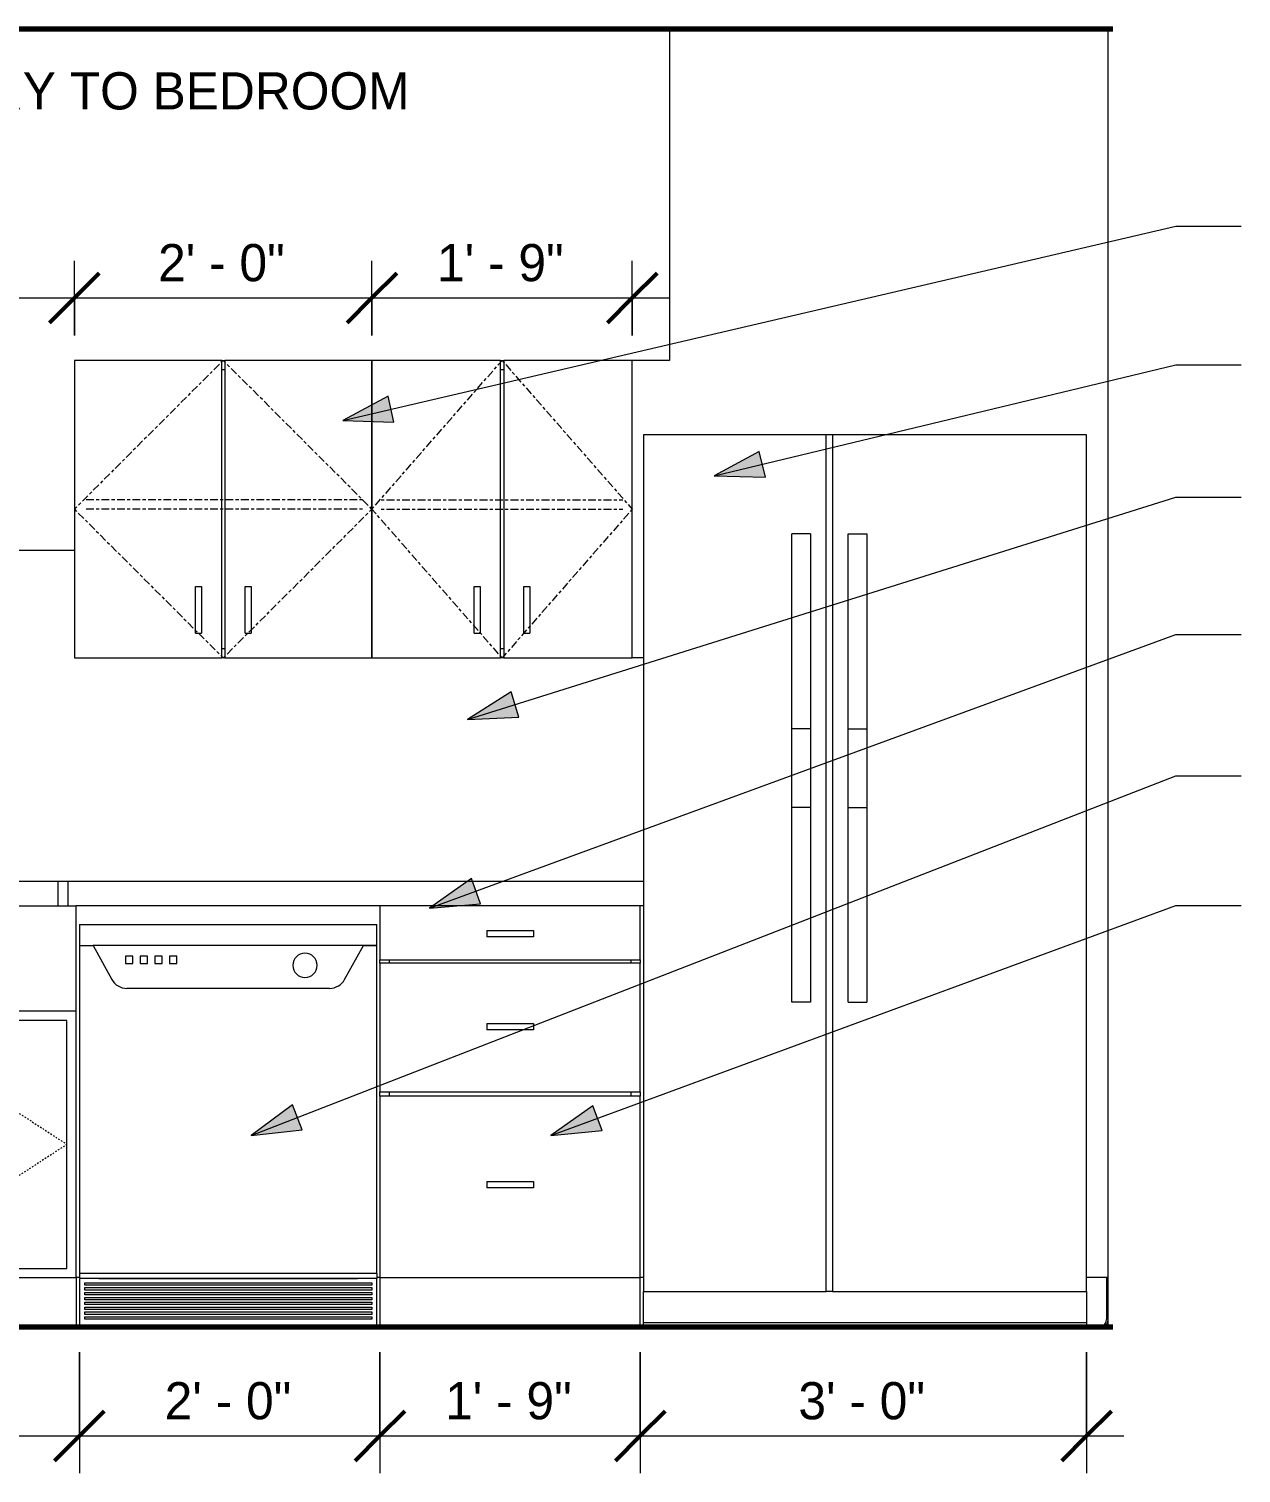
# Model space of a CAD drawing. Header units: inches. Extents: x -2718 to -922, y 119 to 10852.
# Drawn here: x -1602.4 to -1504.6, y 124.2 to 240.7 of the extents above; entities that cross this region are included whole.
import ezdxf

# ---------------------------------------------------------------- set-up
doc = ezdxf.new("R2010")
doc.units = ezdxf.units.IN
doc.header["$MEASUREMENT"] = 0
doc.linetypes.add('Center', pattern=[1.25, 0.25, -0.1875, 0.625, -0.1875])
doc.linetypes.add('Dash', pattern=[0.25, 0.125, -0.125])
for name, color, linetype, lineweight in [('0-4', 130, 'Continuous', 5), ('A-ANNO-DIMS', 211, 'Continuous', 9), ('A-ANNO-DIMS-32', 211, 'Continuous', 9), ('A-FLOR-2', 10, 'Continuous', 70), ('A-WALL', 113, 'Continuous', 18), ('A-WALL-4', 113, 'Continuous', 9), ('G-ANNO-TEXT', 231, 'Continuous', 9), ('G-ANNO-TEXT-1', 147, 'Continuous', 20), ('P-SANR-FIXT', 6, 'Continuous', 9), ('Q-CASE', 31, 'Continuous', 9), ('Q-CASE-2', 31, 'Center', 9), ('Q-CASE-HDLN', 31, 'Dash', 9), ('Q-SPCQ', 91, 'Continuous', 9)]:
    doc.layers.add(name, color=color, linetype=linetype, lineweight=lineweight)
doc.styles.add('Century Gothic', font='ufonts.com_century-gothic.ttf', dxfattribs={"height": 3})
doc.dimstyles.new('OD_1__HACK_2', dxfattribs={"dimscale": 12, "dimtxt": 3.132505, "dimasz": 0.333333, "dimexe": 0.25, "dimexo": 0.166667, "dimgap": 0.041667, "dimtad": 1, "dimdec": 0, "dimzin": 3, "dimdsep": 46, "dimlunit": 4, "dimtxsty": 'Century Gothic', "dimblk1": 'OBLIQUE', "dimblk2": 'OBLIQUE', "dimsah": 1, "dimcen": 0.09, "dimdle": 0.25, "dimazin": 0, "dimtfac": 1, "dimtdec": 4, "dimtix": 1, "dimtmove": 0, "dimatfit": 3, "dimfxl": 1, "dimtvp": 1, "dimtfill": 1, "dimfrac": 2, "dimtolj": 1, "dimtzin": 0, "dimarcsym": 2})

# ---------------------------------------------------------------- blocks, each defined once
blk = doc.blocks.new('CTR - 1st Phase - Shell_rvt-4-2ND _ 3RD FLOOR - STUDIO A - ADA TYPE B - KITCHEN SIDE WALL')
at = {"layer": 'A-FLOR-2'}
for p, q in [((2517.37, 240.75), (2669.99, 240.75)), ((2669.99, 136), (2517.37, 136))]:
    blk.add_line(p, q, dxfattribs=at)
blk = doc.blocks.new('Basic Wall _ INT - W4BØF - _5_8 GYP - 2X4 WOOD_BATT_ - 5_8 GYP_ - ___-2692935-2ND _ 3RD FLOOR - STUDIO A - ADA TYPE B - KITCHEN SIDE WALL')
at = {"layer": 'A-WALL'}
for p, q in [((2586.62, 140), (2586.37, 140)), ((2610.87, 140), (2610.62, 140)), ((2632.12, 140), (2631.87, 140)), ((2669.56, 140), (2667.87, 140)), ((2586.63, 136.11), (2586.37, 136.11)), ((2610.87, 136.11), (2610.62, 136.11)), ((2632.12, 136.11), (2631.87, 136.11)), ((2669.19, 136.11), (2667.87, 136.11)), ((2669.6, 136.11), (2669.39, 136.11))]:
    blk.add_line(p, q, dxfattribs=at)
blk = doc.blocks.new('Basic Wall _ INT - W4BØF - _5_8 GYP - 2X4 WOOD_BATT_ - 5_8 GYP_ - ___-2692937-2ND _ 3RD FLOOR - STUDIO A - ADA TYPE B - KITCHEN SIDE WALL')
at = {"layer": 'A-WALL'}
for p, q in [((2669.47, 139.92), (2669.47, 136.61)), ((2669.6, 140), (2669.56, 140)), ((2669.6, 136.61), (2669.6, 140)), ((2669.19, 136.11), (2669.25, 136))]:
    blk.add_line(p, q, dxfattribs=at)
for centre, radius, start, end in [((2669.56, 139.92), 0.0822, 90, 180), ((2668.9, 136.61), 0.577, 300, 0), ((2668.9, 136.61), 0.702, 300, 0)]:
    blk.add_arc(centre, radius, start, end, dxfattribs=at)
blk = doc.blocks.new('Refrigerator_-_Side-by-Side_6047 - 36_ X 30_-345559-2ND _ 3RD FLOOR - STUDIO A - ADA TYPE B - KITCHEN SIDE WALL')
at = {"layer": 'Q-SPCQ'}
for p, q in [((2646.87, 208), (2632.12, 208)), ((2632.12, 208), (2632.12, 138.87)), ((2647.37, 208), (2646.87, 208)), ((2646.87, 138.87), (2646.87, 208)), ((2667.87, 208), (2647.37, 208)), ((2647.37, 208), (2647.37, 138.87)), ((2667.87, 138.87), (2667.87, 208)), ((2644.1, 184.29), (2644.1, 200)), ((2645.61, 200), (2644.1, 200)), ((2645.61, 200), (2645.61, 184.29)), ((2648.64, 184.29), (2648.64, 200)), ((2648.64, 200), (2650.15, 200)), ((2650.15, 200), (2650.15, 184.29)), ((2644.1, 177.94), (2644.1, 184.29)), ((2645.61, 184.29), (2644.1, 184.29)), ((2645.61, 184.29), (2645.61, 177.94)), ((2648.64, 177.94), (2648.64, 184.29)), ((2648.64, 184.29), (2650.15, 184.29)), ((2650.15, 184.29), (2650.15, 177.94)), ((2644.1, 162.23), (2644.1, 177.94)), ((2645.61, 177.94), (2644.1, 177.94)), ((2645.61, 177.94), (2645.61, 162.23)), ((2648.64, 162.23), (2648.64, 177.94)), ((2648.64, 177.94), (2650.15, 177.94)), ((2650.15, 177.94), (2650.15, 162.23)), ((2645.61, 162.23), (2644.1, 162.23)), ((2648.64, 162.23), (2650.15, 162.23)), ((2632.12, 136.37), (2632.12, 138.87)), ((2632.12, 138.87), (2646.87, 138.87)), ((2647.37, 138.87), (2646.87, 138.87)), ((2647.37, 138.87), (2667.87, 138.87)), ((2667.87, 138.87), (2667.87, 136.37)), ((2632.12, 136.37), (2667.87, 136.37)), ((2632.12, 136), (2632.12, 136.37)), ((2667.87, 136.37), (2667.87, 136))]:
    blk.add_line(p, q, dxfattribs=at)
blk = doc.blocks.new('Dishwasher_15404 - 34_ counter-2817256-2ND _ 3RD FLOOR - STUDIO A - ADA TYPE B - KITCHEN SIDE WALL')
at = {"layer": 'Q-SPCQ'}
for p, q in [((2586.62, 168.5), (2586.62, 166.79)), ((2586.62, 168.5), (2587.7, 168.5)), ((2587.7, 168.5), (2610.43, 168.5)), ((2610.43, 168.5), (2610.62, 168.5)), ((2610.62, 166.79), (2610.62, 168.5)), ((2586.62, 166.79), (2586.62, 140.33)), ((2586.62, 166.79), (2586.82, 166.79)), ((2586.82, 166.79), (2587.72, 166.79)), ((2587.72, 166.79), (2587.7, 166.79)), ((2609.53, 166.79), (2587.72, 166.79)), ((2587.72, 166.79), (2589.23, 164.06)), ((2608.01, 164.06), (2609.53, 166.79)), ((2610.43, 166.79), (2609.53, 166.79)), ((2609.53, 166.79), (2610.43, 166.79)), ((2610.62, 166.79), (2610.43, 166.79)), ((2610.43, 166.79), (2610.62, 166.79)), ((2610.62, 140.33), (2610.62, 166.79)), ((2590.34, 165.94), (2590.34, 165.35)), ((2590.93, 165.94), (2590.34, 165.94)), ((2590.93, 165.35), (2590.93, 165.94)), ((2591.52, 165.94), (2591.52, 165.35)), ((2592.11, 165.94), (2591.52, 165.94)), ((2592.11, 165.35), (2592.11, 165.94)), ((2592.7, 165.94), (2592.7, 165.35)), ((2593.29, 165.94), (2592.7, 165.94)), ((2593.29, 165.35), (2593.29, 165.94)), ((2593.88, 165.94), (2593.88, 165.35)), ((2594.47, 165.94), (2593.88, 165.94)), ((2594.47, 165.35), (2594.47, 165.94)), ((2590.34, 165.35), (2590.93, 165.35)), ((2591.52, 165.35), (2592.11, 165.35)), ((2592.7, 165.35), (2593.29, 165.35)), ((2593.88, 165.35), (2594.47, 165.35)), ((2590.44, 163.35), (2606.81, 163.35)), ((2586.82, 140.33), (2586.62, 140.33)), ((2586.62, 140.33), (2586.62, 139.94)), ((2610.62, 139.94), (2586.62, 139.94)), ((2586.62, 139.94), (2586.62, 136)), ((2610.43, 140.33), (2586.82, 140.33)), ((2588.2, 139.94), (2609.05, 139.94)), ((2610.62, 140.33), (2610.43, 140.33)), ((2610.62, 140.33), (2610.62, 139.94)), ((2610.62, 136), (2610.62, 139.94)), ((2587.05, 139.39), (2587.05, 139.59)), ((2587.05, 139.59), (2588.2, 139.59)), ((2588.2, 139.39), (2587.05, 139.39)), ((2587.05, 139), (2587.05, 139.2)), ((2587.05, 139.2), (2588.2, 139.2)), ((2588.2, 139), (2587.05, 139)), ((2587.05, 138.61), (2587.05, 138.8)), ((2587.05, 138.8), (2588.2, 138.8)), ((2588.2, 139.59), (2609.05, 139.59)), ((2609.05, 139.39), (2588.2, 139.39)), ((2588.2, 139.2), (2609.05, 139.2)), ((2609.05, 139), (2588.2, 139)), ((2588.2, 138.8), (2609.05, 138.8)), ((2609.05, 139.59), (2610.2, 139.59)), ((2610.2, 139.39), (2609.05, 139.39)), ((2609.05, 139.2), (2610.2, 139.2)), ((2610.2, 139), (2609.05, 139)), ((2609.05, 138.8), (2610.2, 138.8)), ((2610.2, 139.59), (2610.2, 139.39)), ((2610.2, 139.2), (2610.2, 139)), ((2610.2, 138.8), (2610.2, 138.61)), ((2588.2, 138.61), (2587.05, 138.61)), ((2587.05, 138.21), (2587.05, 138.41)), ((2587.05, 138.41), (2588.2, 138.41)), ((2588.2, 138.21), (2587.05, 138.21)), ((2587.05, 137.82), (2587.05, 138.02)), ((2587.05, 138.02), (2588.2, 138.02)), ((2588.2, 137.82), (2587.05, 137.82)), ((2587.05, 137.43), (2587.05, 137.62)), ((2587.05, 137.62), (2588.2, 137.62)), ((2609.05, 138.61), (2588.2, 138.61)), ((2588.2, 138.41), (2609.05, 138.41)), ((2609.05, 138.21), (2588.2, 138.21)), ((2588.2, 138.02), (2609.05, 138.02)), ((2609.05, 137.82), (2588.2, 137.82)), ((2588.2, 137.62), (2609.05, 137.62)), ((2610.2, 138.61), (2609.05, 138.61)), ((2609.05, 138.41), (2610.2, 138.41)), ((2610.2, 138.21), (2609.05, 138.21)), ((2609.05, 138.02), (2610.2, 138.02)), ((2610.2, 137.82), (2609.05, 137.82)), ((2609.05, 137.62), (2610.2, 137.62)), ((2610.2, 138.41), (2610.2, 138.21)), ((2610.2, 138.02), (2610.2, 137.82)), ((2610.2, 137.62), (2610.2, 137.43)), ((2588.2, 137.43), (2587.05, 137.43)), ((2587.05, 137.03), (2587.05, 137.23)), ((2587.05, 137.23), (2588.2, 137.23)), ((2588.2, 137.03), (2587.05, 137.03)), ((2587.05, 136.64), (2587.05, 136.84)), ((2587.05, 136.84), (2588.2, 136.84)), ((2588.2, 136.64), (2587.05, 136.64)), ((2609.05, 137.43), (2588.2, 137.43)), ((2588.2, 137.23), (2609.05, 137.23)), ((2609.05, 137.03), (2588.2, 137.03)), ((2588.2, 136.84), (2609.05, 136.84)), ((2609.05, 136.64), (2588.2, 136.64)), ((2610.2, 137.43), (2609.05, 137.43)), ((2609.05, 137.23), (2610.2, 137.23)), ((2610.2, 137.03), (2609.05, 137.03)), ((2609.05, 136.84), (2610.2, 136.84)), ((2610.2, 136.64), (2609.05, 136.64)), ((2610.2, 137.23), (2610.2, 137.03)), ((2610.2, 136.84), (2610.2, 136.64))]:
    blk.add_line(p, q, dxfattribs=at)
for centre, radius, start, end in [((2604.82, 165.2), 0.984, 90, 270), ((2604.82, 165.2), 0.984, 270, 90), ((2590.44, 164.72), 1.38, 209, 270), ((2606.81, 164.72), 1.38, 270, 331)]:
    blk.add_arc(centre, radius, start, end, dxfattribs=at)
blk = doc.blocks.new('Vanity Cabinet-Double Door - 33_-2318066-2ND _ 3RD FLOOR - STUDIO A - ADA TYPE B - KITCHEN SIDE WALL')
at = {"layer": 'Q-CASE'}
for p, q in [((2586.37, 140), (2586.37, 161.5)), ((2554.12, 160.75), (2554.12, 140.75)), ((2569.5, 160.75), (2554.12, 160.75)), ((2569.5, 140.75), (2569.5, 160.75)), ((2570.25, 160.75), (2570.25, 140.75)), ((2585.62, 160.75), (2570.25, 160.75)), ((2585.62, 140.75), (2585.62, 160.75)), ((2568.5, 159.25), (2568, 159.25)), ((2568, 159.25), (2568, 155.25)), ((2568.5, 155.25), (2568.5, 159.25)), ((2571.75, 159.25), (2571.25, 159.25)), ((2571.25, 159.25), (2571.25, 155.25)), ((2571.75, 155.25), (2571.75, 159.25)), ((2568, 155.25), (2568.5, 155.25)), ((2571.25, 155.25), (2571.75, 155.25)), ((2553.37, 140), (2586.37, 140)), ((2554.12, 140.75), (2569.5, 140.75)), ((2570.25, 140.75), (2585.62, 140.75)), ((2586.37, 140), (2586.37, 136))]:
    blk.add_line(p, q, dxfattribs=at)
at = {"layer": 'Q-CASE-HDLN'}
for p, q in [((2569.5, 160.75), (2554.12, 150.75)), ((2570.25, 160.75), (2585.62, 150.75)), ((2554.12, 150.75), (2569.5, 140.75)), ((2585.62, 150.75), (2570.25, 140.75))]:
    blk.add_line(p, q, dxfattribs=at)
blk = doc.blocks.new('Base Cabinet 3 Drawer 230 - Base Cabinet 3 Drawer 230 21_-2578998-2ND _ 3RD FLOOR - STUDIO A - ADA TYPE B - KITCHEN SIDE WALL')
at = {"layer": 'Q-CASE'}
for p, q in [((2610.87, 170), (2610.87, 165.63)), ((2631.87, 170), (2610.87, 170)), ((2631.87, 165.63), (2631.87, 170)), ((2619.5, 168), (2623.25, 168)), ((2619.5, 168), (2619.5, 167.5)), ((2623.25, 168), (2623.25, 167.5)), ((2623.25, 167.5), (2619.5, 167.5)), ((2610.87, 165.63), (2631.87, 165.63)), ((2610.87, 165.38), (2610.87, 165.63)), ((2611.62, 165.63), (2611.62, 165.38)), ((2631.12, 165.38), (2631.12, 165.63)), ((2631.87, 165.63), (2631.87, 165.38)), ((2610.87, 165.38), (2610.87, 155)), ((2631.87, 165.38), (2610.87, 165.38)), ((2631.87, 155), (2631.87, 165.38)), ((2619.5, 160.5), (2623.25, 160.5)), ((2619.5, 160.5), (2619.5, 160)), ((2623.25, 160), (2619.5, 160)), ((2623.25, 160.5), (2623.25, 160)), ((2610.87, 155), (2631.87, 155)), ((2610.87, 154.63), (2610.87, 155)), ((2611.62, 155), (2611.62, 154.63)), ((2631.12, 154.63), (2631.12, 155)), ((2631.87, 155), (2631.87, 154.63)), ((2610.87, 154.63), (2610.87, 140)), ((2631.87, 154.63), (2610.87, 154.63)), ((2631.87, 140), (2631.87, 154.63)), ((2619.5, 147.75), (2623.25, 147.75)), ((2619.5, 147.75), (2619.5, 147.25)), ((2623.25, 147.25), (2619.5, 147.25)), ((2623.25, 147.75), (2623.25, 147.25)), ((2610.87, 140), (2631.87, 140)), ((2610.87, 140), (2610.87, 136)), ((2631.87, 136), (2631.87, 140))]:
    blk.add_line(p, q, dxfattribs=at)
blk = doc.blocks.new('300 Series Wall Hung Cabinet_302 - 24_ X 24_-2590484-2ND _ 3RD FLOOR - STUDIO A - ADA TYPE B - KITCHEN SIDE WALL')
at = {"layer": 'Q-CASE'}
for p, q in [((2598.1, 214), (2586.22, 214)), ((2586.22, 214), (2586.22, 190)), ((2598.1, 190), (2598.1, 214)), ((2598.1, 214), (2598.35, 214)), ((2598.35, 213.25), (2598.1, 213.25)), ((2610.22, 214), (2598.35, 214)), ((2598.35, 214), (2598.35, 190)), ((2610.22, 190), (2610.22, 214)), ((2595.99, 195.75), (2596.47, 195.75)), ((2595.99, 192), (2595.99, 195.75)), ((2596.47, 195.75), (2596.47, 192)), ((2599.99, 195.75), (2600.47, 195.75)), ((2599.99, 192), (2599.99, 195.75)), ((2600.47, 195.75), (2600.47, 192)), ((2595.99, 192), (2596.47, 192)), ((2599.99, 192), (2600.47, 192)), ((2586.22, 190), (2598.1, 190)), ((2598.1, 190.75), (2598.35, 190.75)), ((2598.35, 190), (2598.1, 190)), ((2598.35, 190), (2610.22, 190))]:
    blk.add_line(p, q, dxfattribs=at)
at = {"layer": 'Q-CASE-2'}
for p, q in [((2598.22, 214), (2586.22, 202)), ((2610.22, 202), (2598.22, 214)), ((2609.47, 202.75), (2586.97, 202.75)), ((2586.22, 202), (2598.22, 190)), ((2609.47, 202), (2586.97, 202)), ((2598.22, 190), (2610.22, 202))]:
    blk.add_line(p, q, dxfattribs=at)
blk = doc.blocks.new('Stainless Steel Farmhous Kitchen Sink - Stainless Steel Farmhous Kitchen Sink-2552578-2ND _ 3RD FLOOR - STUDIO A - ADA TYPE B - KITCHEN SIDE WALL')
at = {"layer": 'P-SANR-FIXT'}
for p, q in [((2553.37, 170), (2586.37, 170)), ((2553.37, 170), (2553.37, 161.5)), ((2586.37, 161.5), (2586.37, 170)), ((2586.37, 161.5), (2553.37, 161.5))]:
    blk.add_line(p, q, dxfattribs=at)
blk = doc.blocks.new('300 Series Wall Hung Cabinet_302 - 21_ X 24_-2838280-2ND _ 3RD FLOOR - STUDIO A - ADA TYPE B - KITCHEN SIDE WALL')
at = {"layer": 'Q-CASE'}
for p, q in [((2610.22, 214), (2610.22, 190)), ((2620.6, 214), (2610.22, 214)), ((2620.6, 190), (2620.6, 214)), ((2620.6, 214), (2620.85, 214)), ((2620.85, 213.25), (2620.6, 213.25)), ((2620.85, 214), (2620.85, 190)), ((2631.22, 214), (2620.85, 214)), ((2631.22, 190), (2631.22, 214)), ((2618.47, 195.75), (2618.96, 195.75)), ((2618.47, 192), (2618.47, 195.75)), ((2618.96, 195.75), (2618.96, 192)), ((2622.47, 195.75), (2622.96, 195.75)), ((2622.47, 192), (2622.47, 195.75)), ((2622.96, 195.75), (2622.96, 192)), ((2618.47, 192), (2618.96, 192)), ((2622.47, 192), (2622.96, 192)), ((2610.22, 190), (2620.6, 190)), ((2620.6, 190.75), (2620.85, 190.75)), ((2620.85, 190), (2620.6, 190)), ((2620.85, 190), (2631.22, 190))]:
    blk.add_line(p, q, dxfattribs=at)
at = {"layer": 'Q-CASE-2'}
for p, q in [((2610.22, 202), (2620.72, 214)), ((2620.72, 214), (2631.22, 202)), ((2610.97, 202.75), (2630.47, 202.75)), ((2620.72, 190), (2610.22, 202)), ((2610.97, 202), (2630.47, 202)), ((2631.22, 202), (2620.72, 190))]:
    blk.add_line(p, q, dxfattribs=at)
blk = doc.blocks.new('DIMBLOCK65-2ND _ 3RD FLOOR - STUDIO A - ADA TYPE B - KITCHEN SIDE WALL')
at = {"layer": 'A-ANNO-DIMS-32'}
for p, q in [((-1630.56, 216), (-1630.56, 222.04)), ((-1598.71, 216), (-1598.71, 222.04)), ((-1630.56, 219.04), (-1598.71, 219.04)), ((-1630.56, 219.04), (-1630.56, 216)), ((-1598.71, 219.04), (-1598.71, 216))]:
    blk.add_line(p, q, dxfattribs=at)
at = {"layer": 'A-ANNO-DIMS-32', "lineweight": 50}
for p, q in [((-1630.56, 219.04), (-1628.56, 221.04)), ((-1598.71, 219.04), (-1596.71, 221.04)), ((-1630.56, 219.04), (-1632.56, 217.04)), ((-1598.71, 219.04), (-1600.71, 217.04))]:
    blk.add_line(p, q, dxfattribs=at)
at = {"layer": 'A-ANNO-DIMS-32', "color": 0, "insert": (-1619.88, 223.39), "char_height": 3, "width": 12.5897, "attachment_point": 1, "line_spacing_factor": 0.984502, "style": 'Century Gothic', "bg_fill": 3, "box_fill_scale": 1.25, "bg_fill_color": 256, "bg_fill_true_color": 13158600, "bg_fill_transparency": 0}
blk.add_mtext('2\' - 8"', dxfattribs=at)
blk = doc.blocks.new('_Oblique')
at = {"color": 0, "linetype": 'ByBlock', "lineweight": -2}
blk.add_line((-0.5, -0.5), (0.5, 0.5), dxfattribs=at)
blk = doc.blocks.new('DIMBLOCK66-2ND _ 3RD FLOOR - STUDIO A - ADA TYPE B - KITCHEN SIDE WALL')
at = {"layer": 'A-ANNO-DIMS-32'}
for p, q in [((-1598.71, 216), (-1598.71, 222.04)), ((-1574.71, 216), (-1574.71, 222.04)), ((-1598.71, 219.04), (-1574.71, 219.04)), ((-1598.71, 219.04), (-1598.71, 216)), ((-1574.71, 219.04), (-1574.71, 216))]:
    blk.add_line(p, q, dxfattribs=at)
at = {"layer": 'A-ANNO-DIMS-32', "lineweight": 50}
for p, q in [((-1598.71, 219.04), (-1596.71, 221.04)), ((-1574.71, 219.04), (-1572.71, 221.04)), ((-1598.71, 219.04), (-1600.71, 217.04)), ((-1574.71, 219.04), (-1576.71, 217.04))]:
    blk.add_line(p, q, dxfattribs=at)
at = {"layer": 'A-ANNO-DIMS-32', "color": 0, "insert": (-1591.96, 223.39), "char_height": 3, "width": 12.5897, "attachment_point": 1, "line_spacing_factor": 0.984502, "style": 'Century Gothic', "bg_fill": 3, "box_fill_scale": 1.25, "bg_fill_color": 256, "bg_fill_true_color": 13158600, "bg_fill_transparency": 0}
blk.add_mtext('2\' - 0"', dxfattribs=at)
blk = doc.blocks.new('DIMBLOCK67-2ND _ 3RD FLOOR - STUDIO A - ADA TYPE B - KITCHEN SIDE WALL')
at = {"layer": 'A-ANNO-DIMS-32'}
for p, q in [((-1574.71, 216), (-1574.71, 222.04)), ((-1553.71, 216), (-1553.71, 222.04)), ((-1574.71, 219.04), (-1550.71, 219.04)), ((-1574.71, 219.04), (-1574.71, 216)), ((-1553.71, 219.04), (-1553.71, 216))]:
    blk.add_line(p, q, dxfattribs=at)
at = {"layer": 'A-ANNO-DIMS-32', "lineweight": 50}
for p, q in [((-1574.71, 219.04), (-1572.71, 221.04)), ((-1553.71, 219.04), (-1551.71, 221.04)), ((-1574.71, 219.04), (-1576.71, 217.04)), ((-1553.71, 219.04), (-1555.71, 217.04))]:
    blk.add_line(p, q, dxfattribs=at)
at = {"layer": 'A-ANNO-DIMS-32', "color": 0, "insert": (-1569.46, 223.39), "char_height": 3, "width": 12.5897, "attachment_point": 1, "line_spacing_factor": 0.984502, "style": 'Century Gothic', "bg_fill": 3, "box_fill_scale": 1.25, "bg_fill_color": 256, "bg_fill_true_color": 13158600, "bg_fill_transparency": 0}
blk.add_mtext('1\' - 9"', dxfattribs=at)
blk = doc.blocks.new('DIMBLOCK75-2ND _ 3RD FLOOR - STUDIO A - ADA TYPE B - KITCHEN SIDE WALL')
at = {"layer": 'A-ANNO-DIMS-32'}
for p, q in [((-1631.56, 134), (-1631.56, 124.23)), ((-1631.56, 127.23), (-1631.56, 134)), ((-1598.31, 134), (-1598.31, 124.23)), ((-1598.31, 127.23), (-1598.31, 134)), ((-1631.56, 127.23), (-1598.31, 127.23))]:
    blk.add_line(p, q, dxfattribs=at)
at = {"layer": 'A-ANNO-DIMS-32', "lineweight": 50}
for p, q in [((-1631.56, 127.23), (-1629.56, 129.23)), ((-1598.31, 127.23), (-1596.31, 129.23)), ((-1631.56, 127.23), (-1633.56, 125.23)), ((-1598.31, 127.23), (-1600.31, 125.23))]:
    blk.add_line(p, q, dxfattribs=at)
at = {"layer": 'A-ANNO-DIMS-32', "color": 0, "insert": (-1620.18, 131.57), "char_height": 3, "width": 12.5897, "attachment_point": 1, "line_spacing_factor": 0.984502, "style": 'Century Gothic', "bg_fill": 3, "box_fill_scale": 1.25, "bg_fill_color": 256, "bg_fill_true_color": 13158600, "bg_fill_transparency": 0}
blk.add_mtext('2\' - 9"', dxfattribs=at)
blk = doc.blocks.new('DIMBLOCK76-2ND _ 3RD FLOOR - STUDIO A - ADA TYPE B - KITCHEN SIDE WALL')
at = {"layer": 'A-ANNO-DIMS-32'}
for p, q in [((-1598.31, 134), (-1598.31, 124.23)), ((-1598.31, 127.23), (-1598.31, 134)), ((-1574.06, 134), (-1574.06, 124.23)), ((-1574.06, 127.23), (-1574.06, 134)), ((-1598.31, 127.23), (-1574.06, 127.23))]:
    blk.add_line(p, q, dxfattribs=at)
at = {"layer": 'A-ANNO-DIMS-32', "lineweight": 50}
for p, q in [((-1598.31, 127.23), (-1596.31, 129.23)), ((-1574.06, 127.23), (-1572.06, 129.23)), ((-1598.31, 127.23), (-1600.31, 125.23)), ((-1574.06, 127.23), (-1576.06, 125.23))]:
    blk.add_line(p, q, dxfattribs=at)
at = {"layer": 'A-ANNO-DIMS-32', "color": 0, "insert": (-1591.43, 131.57), "char_height": 3, "width": 12.5897, "attachment_point": 1, "line_spacing_factor": 0.984502, "style": 'Century Gothic', "bg_fill": 3, "box_fill_scale": 1.25, "bg_fill_color": 256, "bg_fill_true_color": 13158600, "bg_fill_transparency": 0}
blk.add_mtext('2\' - 0"', dxfattribs=at)
blk = doc.blocks.new('DIMBLOCK77-2ND _ 3RD FLOOR - STUDIO A - ADA TYPE B - KITCHEN SIDE WALL')
at = {"layer": 'A-ANNO-DIMS-32'}
for p, q in [((-1574.06, 134), (-1574.06, 124.23)), ((-1574.06, 127.23), (-1574.06, 134)), ((-1553.06, 134), (-1553.06, 124.23)), ((-1553.06, 127.23), (-1553.06, 134)), ((-1574.06, 127.23), (-1553.06, 127.23))]:
    blk.add_line(p, q, dxfattribs=at)
at = {"layer": 'A-ANNO-DIMS-32', "lineweight": 50}
for p, q in [((-1574.06, 127.23), (-1572.06, 129.23)), ((-1553.06, 127.23), (-1551.06, 129.23)), ((-1574.06, 127.23), (-1576.06, 125.23)), ((-1553.06, 127.23), (-1555.06, 125.23))]:
    blk.add_line(p, q, dxfattribs=at)
at = {"layer": 'A-ANNO-DIMS-32', "color": 0, "insert": (-1568.81, 131.57), "char_height": 3, "width": 12.5897, "attachment_point": 1, "line_spacing_factor": 0.984502, "style": 'Century Gothic', "bg_fill": 3, "box_fill_scale": 1.25, "bg_fill_color": 256, "bg_fill_true_color": 13158600, "bg_fill_transparency": 0}
blk.add_mtext('1\' - 9"', dxfattribs=at)
blk = doc.blocks.new('DIMBLOCK78-2ND _ 3RD FLOOR - STUDIO A - ADA TYPE B - KITCHEN SIDE WALL')
at = {"layer": 'A-ANNO-DIMS-32'}
for p, q in [((-1553.06, 134), (-1553.06, 124.23)), ((-1553.06, 127.23), (-1553.06, 134)), ((-1517.06, 134), (-1517.06, 124.23)), ((-1517.06, 127.23), (-1517.06, 134)), ((-1553.06, 127.23), (-1514.06, 127.23))]:
    blk.add_line(p, q, dxfattribs=at)
at = {"layer": 'A-ANNO-DIMS-32', "lineweight": 50}
for p, q in [((-1553.06, 127.23), (-1551.06, 129.23)), ((-1517.06, 127.23), (-1515.06, 129.23)), ((-1553.06, 127.23), (-1555.06, 125.23)), ((-1517.06, 127.23), (-1519.06, 125.23))]:
    blk.add_line(p, q, dxfattribs=at)
at = {"layer": 'A-ANNO-DIMS-32', "color": 0, "insert": (-1540.31, 131.57), "char_height": 3, "width": 12.5897, "attachment_point": 1, "line_spacing_factor": 0.984502, "style": 'Century Gothic', "bg_fill": 3, "box_fill_scale": 1.25, "bg_fill_color": 256, "bg_fill_true_color": 13158600, "bg_fill_transparency": 0}
blk.add_mtext('3\' - 0"', dxfattribs=at)

msp = doc.modelspace()

# ---------------------------------------------------------------- hatches: boundary and pattern name
at = {"layer": 'G-ANNO-TEXT'}
for points in [[(-1577.06, 209.16), (-1572.93, 209.02), (-1573.41, 211.11)], [(-1547.11, 204.68), (-1542.97, 204.57), (-1543.47, 206.66)], [(-1566.99, 185.04), (-1562.85, 185.21), (-1563.49, 187.26)], [(-1570.06, 169.8), (-1565.94, 170.17), (-1566.68, 172.19)], [(-1584.46, 151.48), (-1580.34, 151.93), (-1581.12, 153.93)], [(-1560.27, 151.48), (-1556.14, 151.86), (-1556.88, 153.87)]]:
    msp.add_hatch(color=256, dxfattribs=at).paths.add_polyline_path(points, flags=0)

# ---------------------------------------------------------------- linework, layer by layer
at = {"layer": 'A-WALL'}
for p, q in [((-1550.71, 240.75), (-1550.71, 214)), ((-1515.33, 140), (-1515.33, 240.75)), ((-1550.71, 214), (-1553.71, 214)), ((-1598.71, 198.67), (-1630.56, 198.67)), ((-1552.81, 190), (-1553.71, 190)), ((-1515.33, 136), (-1515.33, 136.61))]:
    msp.add_line(p, q, dxfattribs=at)
at = {"layer": 'A-WALL-4'}
for p, q in [((-1599.23, 172), (-1552.81, 172)), ((-1552.81, 170), (-1598.56, 170))]:
    msp.add_line(p, q, dxfattribs=at)
at = {"layer": 'G-ANNO-TEXT'}
for p, q in [((-1509.87, 224.84), (-1504.6, 224.84)), ((-1547.11, 204.68), (-1509.87, 213.64)), ((-1509.87, 213.64), (-1504.6, 213.64)), ((-1573.41, 211.11), (-1577.06, 209.16)), ((-1572.93, 209.02), (-1573.41, 211.11)), ((-1577.06, 209.16), (-1572.93, 209.02)), ((-1543.47, 206.66), (-1547.11, 204.68)), ((-1542.97, 204.57), (-1543.47, 206.66)), ((-1547.11, 204.68), (-1542.97, 204.57)), ((-1566.99, 185.04), (-1509.87, 202.96)), ((-1509.87, 202.96), (-1504.6, 202.96)), ((-1570.06, 169.8), (-1509.87, 191.9)), ((-1509.87, 191.9), (-1504.6, 191.9)), ((-1563.49, 187.26), (-1566.99, 185.04)), ((-1562.85, 185.21), (-1563.49, 187.26)), ((-1566.99, 185.04), (-1562.85, 185.21)), ((-1584.46, 151.48), (-1509.87, 180.48)), ((-1509.87, 180.48), (-1504.6, 180.48)), ((-1566.68, 172.19), (-1570.06, 169.8)), ((-1565.94, 170.17), (-1566.68, 172.19)), ((-1570.06, 169.8), (-1565.94, 170.17)), ((-1560.27, 151.48), (-1509.87, 170.03)), ((-1509.87, 170.03), (-1504.6, 170.03)), ((-1581.12, 153.93), (-1584.46, 151.48)), ((-1580.34, 151.93), (-1581.12, 153.93)), ((-1556.88, 153.87), (-1560.27, 151.48)), ((-1556.14, 151.86), (-1556.88, 153.87)), ((-1584.46, 151.48), (-1580.34, 151.93)), ((-1560.27, 151.48), (-1556.14, 151.86))]:
    msp.add_line(p, q, dxfattribs=at)
at = {"layer": 'Q-SPCQ'}
for p, q in [((-1614.55, 172), (-1600.56, 172)), ((-1600.56, 172), (-1600.06, 172)), ((-1600.06, 172), (-1600.06, 170)), ((-1600.06, 172), (-1599.23, 172)), ((-1599.23, 172), (-1599.23, 170))]:
    msp.add_line(p, q, dxfattribs=at)

# ---------------------------------------------------------------- block references
at = {"layer": '0-4'}
msp.add_blockref('CTR - 1st Phase - Shell_rvt-4-2ND _ 3RD FLOOR - STUDIO A - ADA TYPE B - KITCHEN SIDE WALL', (-4184.93, 0), dxfattribs=at)
at = {"layer": 'A-WALL'}
for name in ['Basic Wall _ INT - W4BØF - _5_8 GYP - 2X4 WOOD_BATT_ - 5_8 GYP_ - ___-2692935-2ND _ 3RD FLOOR - STUDIO A - ADA TYPE B - KITCHEN SIDE WALL', 'Basic Wall _ INT - W4BØF - _5_8 GYP - 2X4 WOOD_BATT_ - 5_8 GYP_ - ___-2692937-2ND _ 3RD FLOOR - STUDIO A - ADA TYPE B - KITCHEN SIDE WALL']:
    msp.add_blockref(name, (-4184.93, 0), dxfattribs=at)
at = {"layer": 'P-SANR-FIXT'}
msp.add_blockref('Stainless Steel Farmhous Kitchen Sink - Stainless Steel Farmhous Kitchen Sink-2552578-2ND _ 3RD FLOOR - STUDIO A - ADA TYPE B - KITCHEN SIDE WALL', (-4184.93, 0), dxfattribs=at)
at = {"layer": 'Q-CASE'}
for name in ['300 Series Wall Hung Cabinet_302 - 24_ X 24_-2590484-2ND _ 3RD FLOOR - STUDIO A - ADA TYPE B - KITCHEN SIDE WALL', '300 Series Wall Hung Cabinet_302 - 21_ X 24_-2838280-2ND _ 3RD FLOOR - STUDIO A - ADA TYPE B - KITCHEN SIDE WALL', 'Base Cabinet 3 Drawer 230 - Base Cabinet 3 Drawer 230 21_-2578998-2ND _ 3RD FLOOR - STUDIO A - ADA TYPE B - KITCHEN SIDE WALL', 'Vanity Cabinet-Double Door - 33_-2318066-2ND _ 3RD FLOOR - STUDIO A - ADA TYPE B - KITCHEN SIDE WALL']:
    msp.add_blockref(name, (-4184.93, 0), dxfattribs=at)
at = {"layer": 'Q-SPCQ'}
for name in ['Refrigerator_-_Side-by-Side_6047 - 36_ X 30_-345559-2ND _ 3RD FLOOR - STUDIO A - ADA TYPE B - KITCHEN SIDE WALL', 'Dishwasher_15404 - 34_ counter-2817256-2ND _ 3RD FLOOR - STUDIO A - ADA TYPE B - KITCHEN SIDE WALL']:
    msp.add_blockref(name, (-4184.93, 0), dxfattribs=at)

# ---------------------------------------------------------------- texts
at = {"layer": 'G-ANNO-TEXT-1', "insert": (-1648.8, 237.25), "char_height": 3, "width": 93.223, "attachment_point": 1, "style": 'Century Gothic'}
msp.add_mtext('25 SF MIN. CLERESTORY TO BEDROOM', dxfattribs=at)

# ---------------------------------------------------------------- next in the draw order: dimensions: what is measured, and where the dimension line sits
at = {"layer": 'A-ANNO-DIMS'}
for base, p1, p2, override, picture, middle in [((-1598.71, 219.04), (-1630.56, 214), (-1598.71, 214), {"dimpost": '<>', "dimfxl": 31.85}, 'DIMBLOCK65-2ND _ 3RD FLOOR - STUDIO A - ADA TYPE B - KITCHEN SIDE WALL', (-1614.63, 221.12)), ((-1598.31, 127.23), (-1631.56, 136), (-1598.31, 136), {"dimpost": '<>', "dimfxl": 33.25}, 'DIMBLOCK75-2ND _ 3RD FLOOR - STUDIO A - ADA TYPE B - KITCHEN SIDE WALL', (-1614.93, 129.3))]:
    dim = msp.add_linear_dim(base=base, p1=p1, p2=p2, dimstyle='OD_1__HACK_2', override=override, dxfattribs=at)
    dim.commit()
    dim.dimension.update_dxf_attribs({"geometry": picture, "text_midpoint": middle})

# ---------------------------------------------------------------- next in the draw order: dimensions: what is measured, and where the dimension line sits
for base, p1, p2, override, picture, middle in [((-1574.71, 219.04), (-1598.71, 214), (-1574.71, 214), {"dimpost": '<>', "dimfxl": 24}, 'DIMBLOCK66-2ND _ 3RD FLOOR - STUDIO A - ADA TYPE B - KITCHEN SIDE WALL', (-1586.71, 221.12)), ((-1574.06, 127.23), (-1598.31, 136), (-1574.06, 136), {"dimpost": '<>', "dimfxl": 24.25}, 'DIMBLOCK76-2ND _ 3RD FLOOR - STUDIO A - ADA TYPE B - KITCHEN SIDE WALL', (-1586.18, 129.3))]:
    dim = msp.add_linear_dim(base=base, p1=p1, p2=p2, dimstyle='OD_1__HACK_2', override=override, dxfattribs=at)
    dim.commit()
    dim.dimension.update_dxf_attribs({"geometry": picture, "text_midpoint": middle})

# ---------------------------------------------------------------- next in the draw order: dimensions: what is measured, and where the dimension line sits
for base, p1, p2, picture, middle in [((-1553.71, 219.04), (-1574.71, 214), (-1553.71, 214), 'DIMBLOCK67-2ND _ 3RD FLOOR - STUDIO A - ADA TYPE B - KITCHEN SIDE WALL', (-1564.21, 221.12)), ((-1553.06, 127.23), (-1574.06, 136), (-1553.06, 136), 'DIMBLOCK77-2ND _ 3RD FLOOR - STUDIO A - ADA TYPE B - KITCHEN SIDE WALL', (-1563.56, 129.3))]:
    dim = msp.add_linear_dim(base=base, p1=p1, p2=p2, dimstyle='OD_1__HACK_2', override={"dimpost": '<>', "dimfxl": 21}, dxfattribs=at)
    dim.commit()
    dim.dimension.update_dxf_attribs({"geometry": picture, "text_midpoint": middle})

# ---------------------------------------------------------------- next in the draw order: linework, layer by layer
at = {"layer": 'G-ANNO-TEXT'}
msp.add_line((-1577.06, 209.16), (-1509.87, 224.84), dxfattribs=at)

# ---------------------------------------------------------------- next in the draw order: dimensions: what is measured, and where the dimension line sits
at = {"layer": 'A-ANNO-DIMS'}
dim = msp.add_linear_dim(base=(-1517.06, 127.23), p1=(-1553.06, 136), p2=(-1517.06, 136), dimstyle='OD_1__HACK_2', override={"dimpost": '<>', "dimfxl": 36}, dxfattribs=at)
dim.commit()
dim.dimension.update_dxf_attribs({"geometry": 'DIMBLOCK78-2ND _ 3RD FLOOR - STUDIO A - ADA TYPE B - KITCHEN SIDE WALL', "text_midpoint": (-1535.06, 129.3)})

doc.saveas('drawing.dxf')
